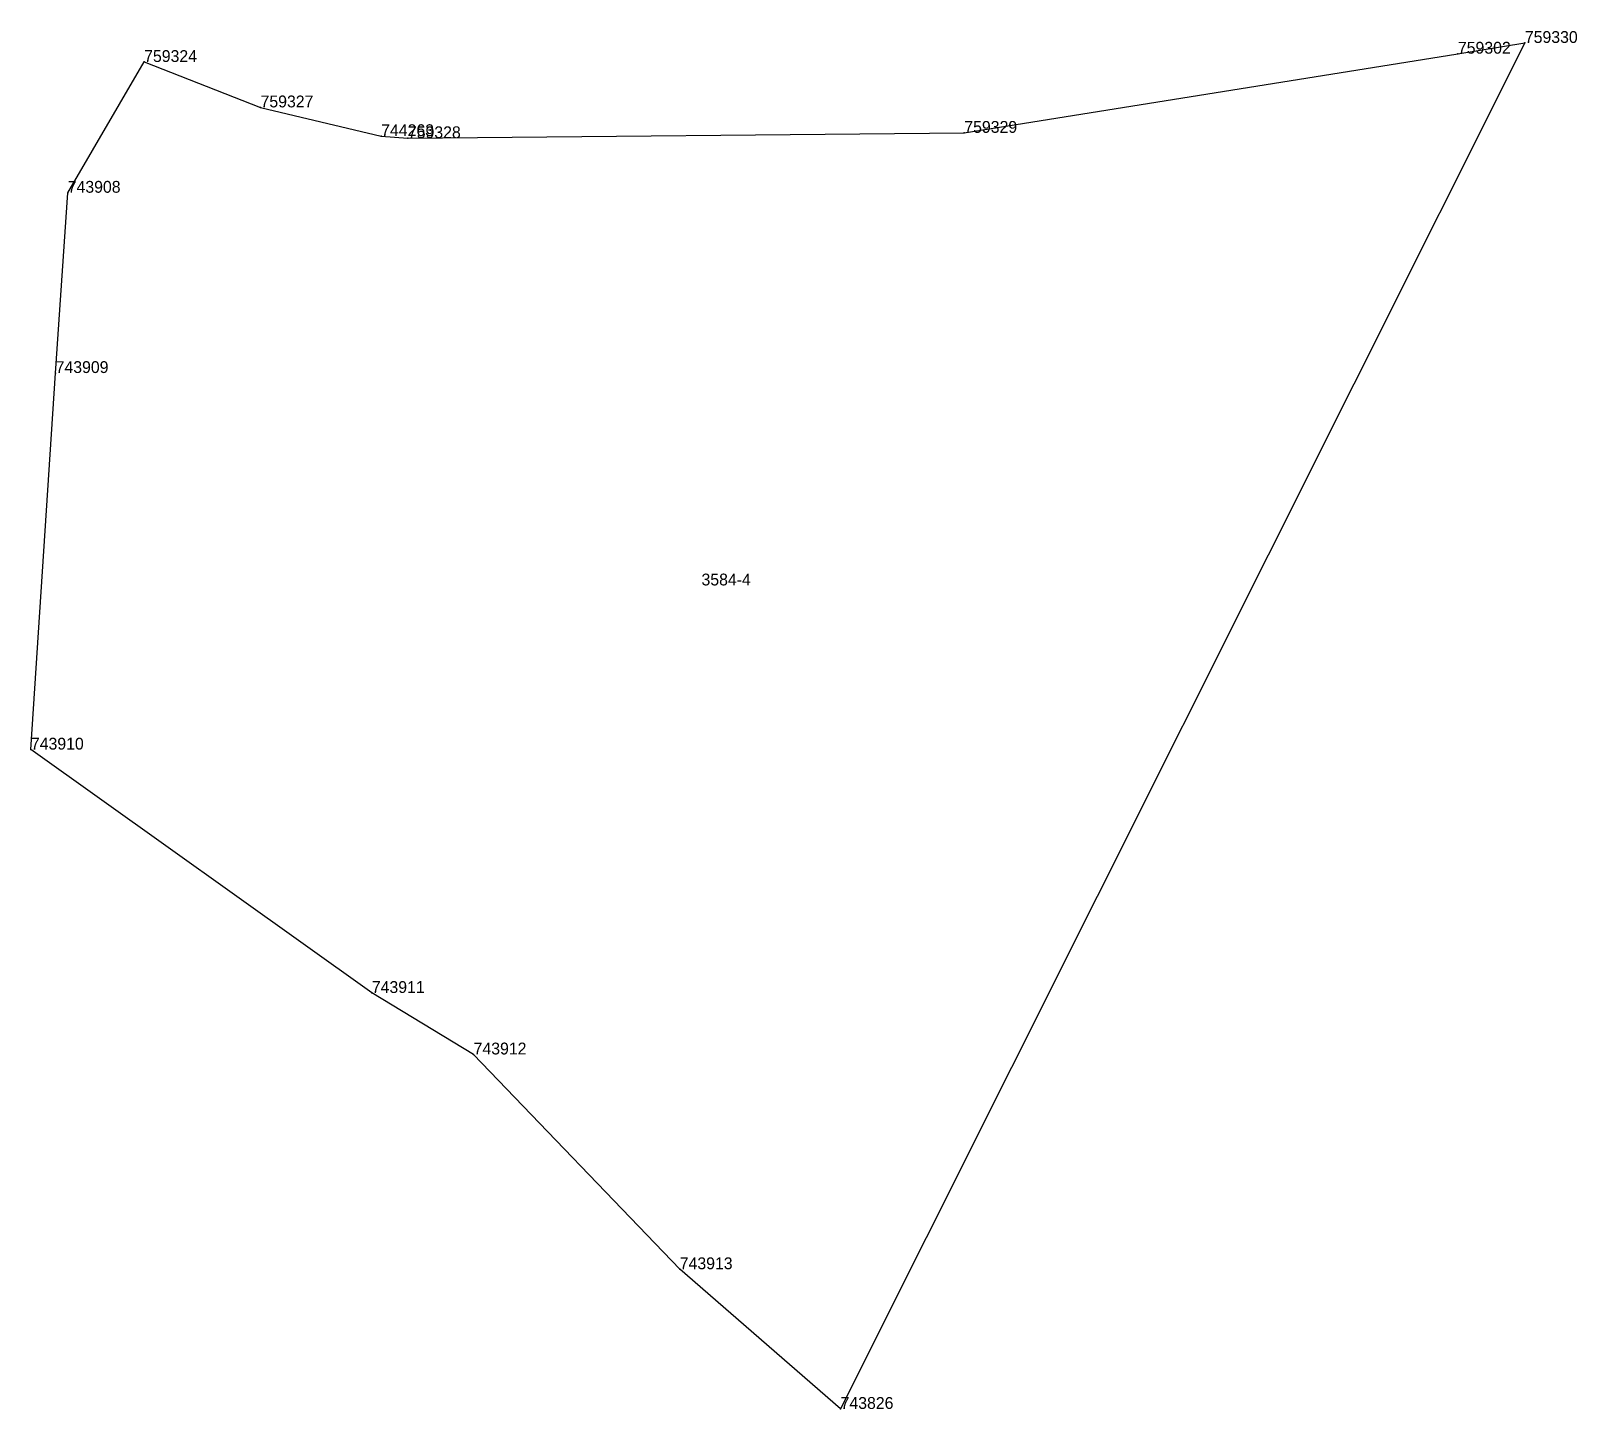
# Model space of a CAD drawing. Extents: x 7500156 to 7500260, y 4691239 to 4691332.
import ezdxf

# ---------------------------------------------------------------- set-up
doc = ezdxf.new("R2010")
doc.units = 0

msp = doc.modelspace()

# ---------------------------------------------------------------- linework, layer by layer
at = {"layer": 'Parcela Baze'}
msp.add_lwpolyline([(7500158.317, 4691320.921), (7500163.48, 4691329.758), (7500171.348, 4691326.691), (7500179.499, 4691324.749), (7500181.307, 4691324.607), (7500218.909, 4691324.97), (7500252.267, 4691330.32), (7500256.792, 4691331.046), (7500210.548, 4691238.732), (7500199.678, 4691248.171), (7500185.748, 4691262.686), (7500178.868, 4691266.841), (7500155.828, 4691283.29), (7500157.499, 4691308.739), (7500158.317, 4691320.921)], dxfattribs=at)
at = {"layer": 'Pikat'}
for p in [(7500252.267, 4691330.32), (7500256.792, 4691331.046), (7500163.48, 4691329.758), (7500171.348, 4691326.691), (7500218.909, 4691324.97), (7500179.499, 4691324.749), (7500181.307, 4691324.607), (7500158.317, 4691320.921), (7500157.499, 4691308.739), (7500155.828, 4691283.29), (7500178.868, 4691266.841), (7500185.748, 4691262.686), (7500199.678, 4691248.171), (7500210.548, 4691238.732)]:
    msp.add_point(p, dxfattribs=at)

# ---------------------------------------------------------------- texts
at = {"layer": 'Nr e Pikave Gjeodezike te Parceles Baze'}
for s, p in [('759302', (7500252.267, 4691330.32)), ('759330', (7500256.792, 4691331.046)), ('759324', (7500163.48, 4691329.758)), ('759327', (7500171.348, 4691326.691)), ('744263', (7500179.499, 4691324.749)), ('759328', (7500181.307, 4691324.607)), ('759329', (7500218.909, 4691324.97)), ('743908', (7500158.317, 4691320.921)), ('743909', (7500157.499, 4691308.739)), ('743910', (7500155.828, 4691283.29)), ('743911', (7500178.868, 4691266.841)), ('743912', (7500185.748, 4691262.686)), ('743913', (7500199.678, 4691248.171)), ('743826', (7500210.548, 4691238.732))]:
    msp.add_text(s, height=0.8, dxfattribs=at).set_placement(p)
at = {"layer": 'Nr Parceles Baze'}
msp.add_text('3584-4', height=0.8, dxfattribs=at).set_placement((7500201.148, 4691294.382))

doc.saveas('drawing.dxf')
